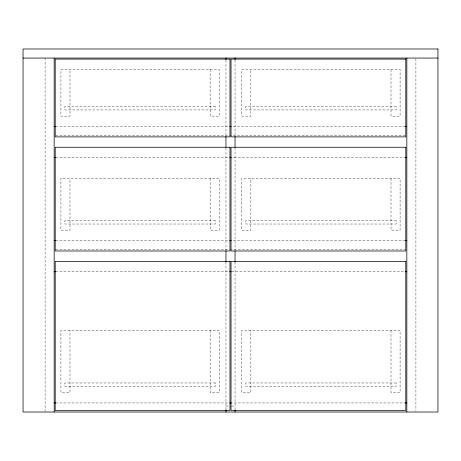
<?xml version="1.0" encoding="UTF-8"?>
<svg xmlns="http://www.w3.org/2000/svg" width="461" height="461" viewBox="0 0 461 461"><rect width="100%" height="100%" fill="white"/><g stroke="black" fill="none" stroke-linecap="round" stroke-linejoin="round"><path stroke-width="0.35" stroke-dasharray="2.31 1.73" d="M55.602 126.516L405.398 126.516M55.602 135.592L405.398 135.592M55.608 157.633L229.451 157.633M230.148 157.633L405.392 157.633M55.602 240.613L405.398 240.613M55.602 249.689L229.451 249.689M230.148 249.689L405.398 249.689M55.608 271.731L230.852 271.731M231.549 271.731L405.392 271.731M55.608 402.943L229.451 402.943M230.148 402.943L405.392 402.943M225.959 406.055L230.852 406.055M231.549 406.055L235.041 406.055M415.908 58.778L415.908 411.298M391.014 69.467L391.014 116.143L400.09 116.143L400.09 69.467L241.777 69.467L241.777 116.143L250.853 116.143L250.859 69.467M391.014 178.378L391.014 230.241L400.09 230.241L400.09 178.378L241.783 178.378L241.777 230.241L250.859 230.241L250.859 178.378M391.014 330.335L391.014 392.57L400.09 392.57L400.09 330.335L241.783 330.335L241.783 392.57L250.853 392.57L250.859 330.335M235.041 60.195L235.041 135.759M235.041 147.82L235.041 250.144M235.041 261.923L235.041 409.368M225.959 60.195L225.959 135.759M225.959 147.82L225.959 250.144M225.959 261.923L225.959 409.368M210.141 69.467L210.141 116.143L219.217 116.143L219.217 69.467L60.91 69.467L60.91 116.143L69.986 116.143L69.986 69.467M210.141 178.378L210.147 230.241L219.217 230.241L219.217 178.378L60.91 178.378L60.91 230.241L69.986 230.241L69.986 178.378M210.141 330.335L210.147 392.57L219.223 392.57L219.223 330.335L60.91 330.335L60.91 392.57L69.986 392.57L69.986 330.335M45.092 58.057L45.092 411.298M215.327 106.549L64.799 106.549L64.799 109.92L215.327 109.92L215.327 106.549M396.201 106.549L245.673 106.549L245.673 109.92L396.201 109.92L396.201 106.549M215.327 220.646L64.799 220.646L64.799 224.017L215.327 224.017L215.327 220.646M396.201 220.646L245.673 220.646L245.667 224.017L396.201 224.017L396.201 220.646M215.327 382.976L64.799 382.976L64.799 386.347L215.327 386.347L215.327 382.976M396.201 382.976L245.673 382.976L245.673 386.347L396.201 386.347L396.201 382.976"/><path stroke-width="0.69" d="M23.05 58.057L437.95 58.057M54.168 126.516L55.608 126.516M229.78 126.516L231.22 126.516M405.392 126.516L406.833 126.516M54.168 157.633L55.608 157.633M229.78 157.633L231.22 157.633M405.392 157.633L406.833 157.633M54.168 240.613L55.608 240.613M229.78 240.613L231.22 240.613M405.392 240.613L406.833 240.613M54.168 271.731L55.608 271.731M229.78 271.731L231.22 271.731M405.392 271.731L406.833 271.731M54.168 402.943L55.608 402.943M229.78 402.943L231.22 402.943M405.392 402.943L406.833 402.943M406.833 58.057L406.833 412.019M235.041 58.057L235.041 59.498M235.041 136.473L235.041 147.266M235.041 250.865L235.041 261.658M235.041 409.858L235.041 412.019M225.959 58.057L225.959 59.498M225.959 136.473L225.959 147.266M225.959 250.865L225.959 261.658M225.959 409.858L225.959 412.019M54.168 58.057L54.168 412.019M437.95 48.981L23.05 48.981L23.05 412.019L437.95 412.019L437.95 48.981M229.981 59.094L55.205 59.094L55.205 136.888L229.981 136.888L229.981 59.094M405.795 59.094L231.019 59.094L231.019 136.888L405.795 136.888L405.795 59.094M229.981 147.261L55.205 147.261L55.205 250.986L229.981 250.986L229.981 147.261M405.795 147.261L231.019 147.261L231.019 250.986L405.795 250.986L405.795 147.261M229.981 261.358L55.205 261.358L55.205 410.463L229.981 410.463L229.981 261.358M405.795 261.358L231.019 261.358L231.019 410.463L405.795 410.463L405.795 261.358"/></g></svg>
